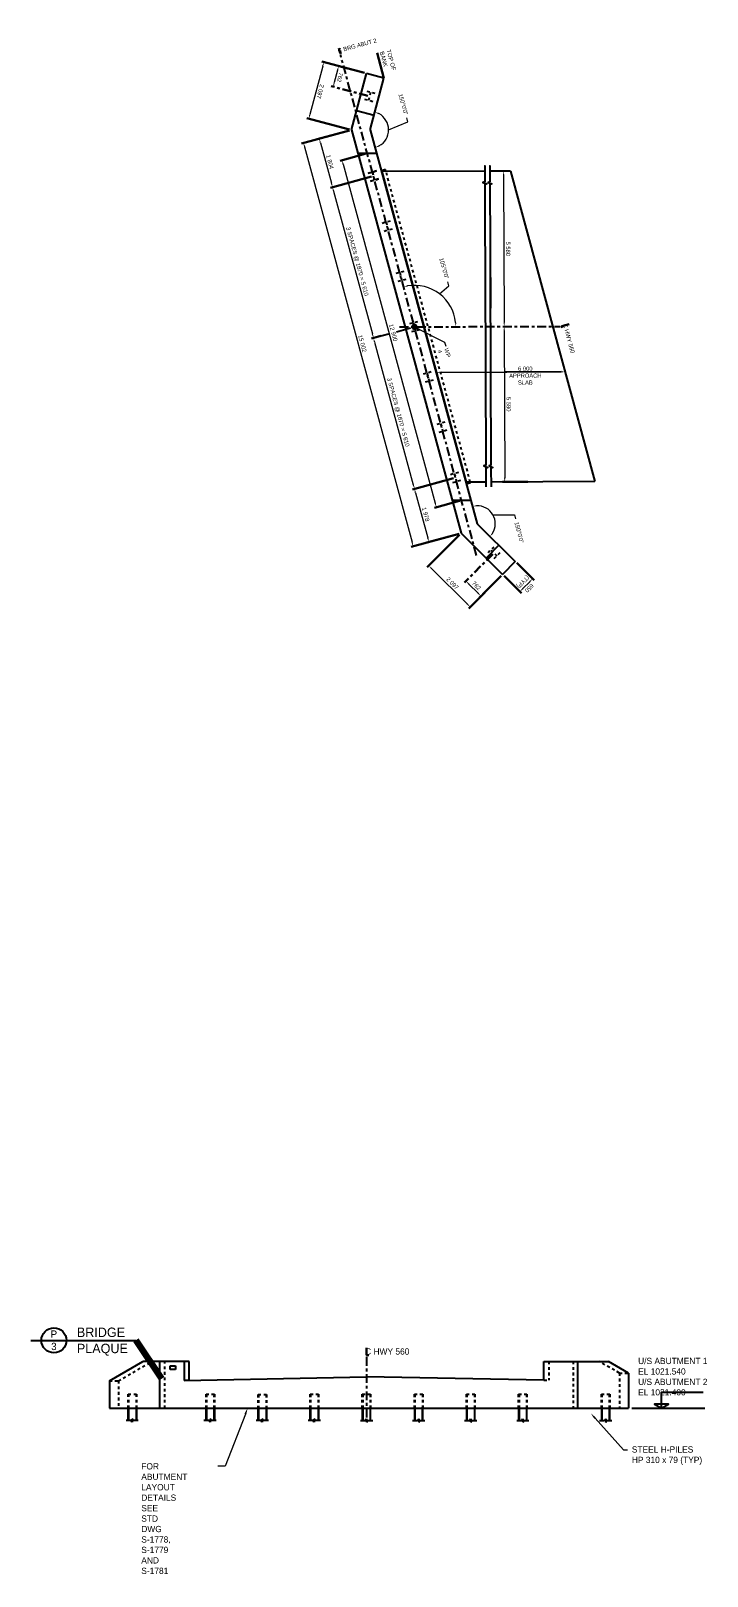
# Model space of a CAD drawing. Header units: metres. Extents: x 16681.2 to 16737.5, y 5649224.7 to 5649280.1.
# Drawn here: x 16713.2 to 16737.5, y 5649224.7 to 5649280.1 of the extents above; entities that cross this region are included whole.
import ezdxf
from ezdxf import colors
from ezdxf.entities.mleader import LeaderData, LeaderLine
from ezdxf.enums import TextEntityAlignment as Align
from ezdxf.math import Vec2, Vec3

# ---------------------------------------------------------------- set-up
doc = ezdxf.new("R2010")
doc.units = ezdxf.units.M
doc.linetypes.add('CENTERX2', pattern=[101.6, 63.5, -12.7, 12.7, -12.7])
doc.linetypes.add('HIDDEN2', pattern=[4.7625, 3.175, -1.5875])
for name, color, linetype in [('G-AN-LIN-WT3', 2, 'Continuous'), ('G-AN-TXT-WT3', 3, 'Continuous'), ('G-AN-TXT-WT4', 6, 'Continuous'), ('S-BR-ABUT', 3, 'Continuous'), ('S-BR-ABUTMENT-HDD-THIN', 11, 'HIDDEN2'), ('S-BR-CEN', 1, 'CENTERX2'), ('S-BR-DIM', 1, 'Continuous'), ('S-BR-PILE-HDD', 11, 'HIDDEN2')]:
    doc.layers.add(name, color=color, linetype=linetype)
doc.layers.add('S-TB-TXT-WT2', color=2, linetype='Continuous', lineweight=30)
doc.styles.add('AT_Font_Prop_3.0', font='font99.shx', dxfattribs={"height": 3})
doc.styles.add('AT_Font_Prop_3.5', font='font005.shx', dxfattribs={"height": 3.5})
doc.styles.add('AT_Font_Prop_4.5', font='font005.shx', dxfattribs={"height": 4.5})
doc.dimstyles.new('AT Dim Standard (Meters)', dxfattribs={"dimtxt": 3, "dimasz": 3, "dimexe": 1.5, "dimexo": 1.5, "dimgap": 1, "dimtad": 1, "dimdec": 3, "dimzin": 0, "dimdsep": 46, "dimtxsty": 'AT_Font_Prop_3.0', "dimcen": -1.5, "dimclrd": 256, "dimclre": 256, "dimclrt": 2, "dimaunit": 1, "dimadec": 3, "dimazin": 0, "dimtfac": 1, "dimtdec": 3, "dimtmove": 0, "dimatfit": 3, "dimfxl": 1, "dimtfill": 1, "dimtolj": 1, "dimtzin": 0, "dimlwd": 15, "dimlwe": 15, "dimarcsym": 0})
doc.dimstyles.new('AT_Prop_3.0 (Millimeters)', dxfattribs={"dimtxt": 3, "dimasz": 3, "dimexe": 1.5, "dimexo": 1.5, "dimgap": 1.5, "dimtad": 1, "dimdec": 3, "dimzin": 0, "dimdsep": 32, "dimtxsty": 'AT_Font_Prop_3.0', "dimcen": 1.5, "dimclrd": 1, "dimclre": 1, "dimclrt": 256, "dimaunit": 1, "dimadec": 4, "dimazin": 0, "dimtfac": 1, "dimtdec": 3, "dimtmove": 0, "dimatfit": 0, "dimfxl": 1, "dimtolj": 1, "dimtzin": 0, "dimlwd": 20, "dimlwe": -1, "dimarcsym": 0})

# ---------------------------------------------------------------- blocks, each defined once
blk = doc.blocks.new('HP')
at = {"layer": 'S-BR-PILE-HDD', "ltscale": 0.025}
for p, q in [((-0.153, 0.149), (0.153, 0.149)), ((0, -0.15), (0, 0.149)), ((-0.153, -0.15), (0.153, -0.15))]:
    blk.add_line(p, q, dxfattribs=at)
blk = doc.blocks.new('*D19')
at = {"layer": 'Defpoints', "color": 0, "transparency": 16777216}
for p in [(16730.168, 5649260.635), (16730.626, 5649261.096), (16730.79, 5649260.017)]:
    blk.add_point(p, dxfattribs=at)
at = {"layer": 'S-TB-TXT-WT2', "color": 1, "transparency": 16777216}
for p, q in [((16730.679, 5649261.043), (16731.301, 5649260.425)), ((16730.221, 5649260.582), (16730.843, 5649259.964))]:
    blk.add_line(p, q, dxfattribs=at)
at = {"layer": 'S-TB-TXT-WT2', "color": 1, "lineweight": 20, "transparency": 16777216}
blk.add_line((16731.142, 5649260.372), (16730.896, 5649260.123), dxfattribs=at)
at = {"layer": 'S-TB-TXT-WT2', "color": 1, "transparency": 16777216}
for points in [[(16730.914, 5649260.106), (16730.878, 5649260.141), (16730.79, 5649260.017)], [(16731.16, 5649260.354), (16731.125, 5649260.389), (16731.248, 5649260.478)]]:
    blk.add_solid(points, dxfattribs=at)
at = {"layer": 'S-TB-TXT-WT2', "transparency": 16777216, "char_height": 0.15, "attachment_point": 5, "rotation": 225.1985, "style": 'AT_Font_Prop_3.0'}
for s, insert in [('\\A1;(TYP)', (16730.885, 5649260.381)), ('\\A1;650', (16731.126, 5649260.142))]:
    blk.add_mtext(s, dxfattribs=dict(at, insert=insert))
blk = doc.blocks.new('*D21')
at = {"layer": 'Defpoints', "color": 0, "transparency": 16777216}
for p in [(16728.68, 5649262.112), (16730.168, 5649260.635), (16729.006, 5649259.465)]:
    blk.add_point(p, dxfattribs=at)
at = {"layer": 'S-TB-TXT-WT2', "color": 1, "transparency": 16777216}
for p, q in [((16728.627, 5649262.059), (16727.466, 5649260.89)), ((16730.115, 5649260.582), (16728.954, 5649259.412))]:
    blk.add_line(p, q, dxfattribs=at)
at = {"layer": 'S-TB-TXT-WT2', "color": 1, "lineweight": 20, "transparency": 16777216}
blk.add_line((16727.625, 5649260.837), (16728.9, 5649259.571), dxfattribs=at)
at = {"layer": 'S-TB-TXT-WT2', "color": 1, "transparency": 16777216}
for points in [[(16727.642, 5649260.855), (16727.607, 5649260.82), (16727.518, 5649260.943)], [(16728.918, 5649259.589), (16728.882, 5649259.553), (16729.006, 5649259.465)]]:
    blk.add_solid(points, dxfattribs=at)
at = {"layer": 'S-TB-TXT-WT2', "transparency": 16777216, "insert": (16728.368, 5649260.311), "char_height": 0.15, "attachment_point": 5, "rotation": 315.1985, "style": 'AT_Font_Prop_3.0'}
blk.add_mtext('\\A1;2 097', dxfattribs=at)
blk = doc.blocks.new('*D24')
at = {"layer": 'Defpoints', "color": 0, "transparency": 16777216}
for p in [(16725.283, 5649278.617), (16723.213, 5649276.995), (16724.747, 5649276.589)]:
    blk.add_point(p, dxfattribs=at)
at = {"layer": 'S-TB-TXT-WT2', "color": 1, "transparency": 16777216}
for p, q in [((16725.21, 5649278.636), (16723.676, 5649279.041)), ((16724.674, 5649276.609), (16723.141, 5649277.014))]:
    blk.add_line(p, q, dxfattribs=at)
at = {"layer": 'S-TB-TXT-WT2', "color": 1, "lineweight": 20, "transparency": 16777216}
blk.add_line((16723.711, 5649278.877), (16723.251, 5649277.14), dxfattribs=at)
at = {"layer": 'S-TB-TXT-WT2', "color": 1, "transparency": 16777216}
for points in [[(16723.735, 5649278.871), (16723.686, 5649278.884), (16723.749, 5649279.022)], [(16723.276, 5649277.133), (16723.227, 5649277.146), (16723.213, 5649276.995)]]:
    blk.add_solid(points, dxfattribs=at)
at = {"layer": 'S-TB-TXT-WT2', "transparency": 16777216, "insert": (16723.626, 5649277.97), "char_height": 0.15, "attachment_point": 5, "rotation": 255.1985, "style": 'AT_Font_Prop_3.0'}
blk.add_mtext('\\A1;2 097', dxfattribs=at)
blk = doc.blocks.new('*D49')
at = {"layer": 'Defpoints', "color": 0, "transparency": 16777216}
for p in [(16730.207, 5649275.111), (16730.226, 5649269.531), (16730.226, 5649269.531)]:
    blk.add_point(p, dxfattribs=at)
at = {"layer": 'S-TB-TXT-WT2', "color": 1, "lineweight": 20, "transparency": 16777216}
blk.add_line((16730.207, 5649274.961), (16730.226, 5649269.681), dxfattribs=at)
at = {"layer": 'S-TB-TXT-WT2', "color": 1, "transparency": 16777216}
for points in [[(16730.232, 5649274.961), (16730.182, 5649274.961), (16730.207, 5649275.111)], [(16730.251, 5649269.681), (16730.201, 5649269.681), (16730.226, 5649269.531)]]:
    blk.add_solid(points, dxfattribs=at)
at = {"layer": 'S-TB-TXT-WT2', "transparency": 16777216, "insert": (16730.367, 5649272.322), "char_height": 0.15, "attachment_point": 5, "rotation": 270.1985, "style": 'AT_Font_Prop_3.0'}
blk.add_mtext('\\A1;5 580', dxfattribs=at)
blk = doc.blocks.new('*D50')
at = {"layer": 'Defpoints', "color": 0, "transparency": 16777216}
for p in [(16730.226, 5649269.531), (16730.246, 5649263.951), (16731.15, 5649263.955)]:
    blk.add_point(p, dxfattribs=at)
at = {"layer": 'S-TB-TXT-WT2', "color": 1, "lineweight": 20, "transparency": 16777216}
blk.add_line((16730.227, 5649269.381), (16730.245, 5649264.101), dxfattribs=at)
at = {"layer": 'S-TB-TXT-WT2', "color": 1, "transparency": 16777216}
blk.add_line((16731.075, 5649263.954), (16730.171, 5649263.951), dxfattribs=at)
for points in [[(16730.252, 5649269.381), (16730.202, 5649269.381), (16730.226, 5649269.531)], [(16730.27, 5649264.101), (16730.22, 5649264.101), (16730.246, 5649263.951)]]:
    blk.add_solid(points, dxfattribs=at)
at = {"layer": 'S-TB-TXT-WT2', "transparency": 16777216, "insert": (16730.386, 5649266.742), "char_height": 0.15, "attachment_point": 5, "rotation": 270.1985, "style": 'AT_Font_Prop_3.0'}
blk.add_mtext('\\A1;5 580', dxfattribs=at)
blk = doc.blocks.new('*D53')
at = {"layer": 'Defpoints', "color": 0, "transparency": 16777216}
for p in [(16724.747, 5649276.589), (16728.68, 5649262.112), (16726.957, 5649261.644)]:
    blk.add_point(p, dxfattribs=at)
at = {"layer": 'S-TB-TXT-WT2', "color": 1, "transparency": 16777216}
for p, q in [((16724.675, 5649276.57), (16722.951, 5649276.102)), ((16728.607, 5649262.093), (16726.884, 5649261.625))]:
    blk.add_line(p, q, dxfattribs=at)
at = {"layer": 'S-TB-TXT-WT2', "color": 1, "lineweight": 20, "transparency": 16777216}
blk.add_line((16723.063, 5649275.977), (16726.917, 5649261.789), dxfattribs=at)
at = {"layer": 'S-TB-TXT-WT2', "color": 1, "transparency": 16777216}
for points in [[(16723.087, 5649275.983), (16723.039, 5649275.97), (16723.024, 5649276.121)], [(16726.942, 5649261.796), (16726.893, 5649261.783), (16726.957, 5649261.644)]]:
    blk.add_solid(points, dxfattribs=at)
at = {"layer": 'S-TB-TXT-WT2', "transparency": 16777216, "insert": (16725.135, 5649268.922), "char_height": 0.15, "attachment_point": 5, "rotation": 285.1985, "style": 'AT_Font_Prop_3.0'}
blk.add_mtext('\\A1;15 002', dxfattribs=at)
blk = doc.blocks.new('*D55')
at = {"layer": 'Defpoints', "color": 0, "transparency": 16777216}
for p in [(16725.911, 5649278.451), (16725.42, 5649276.592), (16725.42, 5649276.592), (16726.017, 5649276.316), (16729.261, 5649262.451)]:
    blk.add_point(p, dxfattribs=at)
at = {"layer": 'S-TB-TXT-WT2', "color": 1, "lineweight": 20, "transparency": 16777216}
for p, q in [((16726.077, 5649276.594), (16726.773, 5649276.875)), ((16726.773, 5649276.875), (16726.734, 5649277.02))]:
    blk.add_line(p, q, dxfattribs=at)
blk.add_arc((16725.42, 5649276.592), 0.658, 298.298, 62.0989, dxfattribs=at)
at = {"layer": 'S-TB-TXT-WT2', "color": 1, "transparency": 16777216}
for points in [[(16725.718, 5649277.15), (16725.737, 5649277.196), (16725.588, 5649277.227)], [(16725.741, 5649275.99), (16725.722, 5649276.036), (16725.592, 5649275.957)]]:
    blk.add_solid(points, dxfattribs=at)
at = {"layer": 'S-TB-TXT-WT2', "transparency": 16777216, "insert": (16726.601, 5649277.51), "char_height": 0.15, "attachment_point": 5, "rotation": 285.1985, "style": 'AT_Font_Prop_3.0'}
blk.add_mtext('\\A1;150°0\'0"', dxfattribs=at)
blk = doc.blocks.new('*D56')
at = {"layer": 'Defpoints', "color": 0, "transparency": 16777216}
for p in [(16725.42, 5649276.592), (16729.63, 5649262.981), (16729.261, 5649262.451), (16729.261, 5649262.451), (16730.626, 5649261.096)]:
    blk.add_point(p, dxfattribs=at)
at = {"layer": 'S-TB-TXT-WT2', "color": 1, "lineweight": 20, "transparency": 16777216}
for p, q in [((16729.819, 5649262.776), (16730.592, 5649262.773)), ((16730.592, 5649262.773), (16730.631, 5649262.628))]:
    blk.add_line(p, q, dxfattribs=at)
blk.add_arc((16729.261, 5649262.451), 0.646, 328.5391, 91.8578, dxfattribs=at)
at = {"layer": 'S-TB-TXT-WT2', "color": 1, "transparency": 16777216}
for points in [[(16729.244, 5649263.072), (16729.237, 5649263.121), (16729.092, 5649263.074)], [(16729.832, 5649262.099), (16729.792, 5649262.129), (16729.72, 5649261.996)]]:
    blk.add_solid(points, dxfattribs=at)
at = {"layer": 'S-TB-TXT-WT2', "transparency": 16777216, "insert": (16730.764, 5649262.139), "char_height": 0.15, "attachment_point": 5, "rotation": 285.1985, "style": 'AT_Font_Prop_3.0'}
blk.add_mtext('\\A1;150°0\'0"', dxfattribs=at)
blk = doc.blocks.new('Mark Point')
h = blk.add_hatch()
h.set_pattern_fill('ANSI31', color=256)
h.paths.add_polyline_path([(0, 0.5, 0.414214), (-0.5, 0), (0, 0)])
h.paths.add_polyline_path([(0, -0.5, 0.414214), (0.5, 0), (0, 0)])
h = blk.add_hatch(color=256)
h.dxf.hatch_style = 1
h.paths.add_polyline_path([(0, 0.5), (0, 0), (0.5, 0, 0.414214)])
h.paths.add_polyline_path([(0, 0), (-0.5, 0, 0.414214), (0, -0.5)])
for p, q in [((0, -0.71), (0, 0.71)), ((0.71, 0), (-1, 0))]:
    blk.add_line(p, q)
blk.add_circle((0, 0), 0.5)
blk = doc.blocks.new('*D64')
at = {"layer": 'Defpoints', "color": 0, "transparency": 16777216}
for p in [(16724.747, 5649276.589), (16724.062, 5649274.534), (16725.533, 5649274.934)]:
    blk.add_point(p, dxfattribs=at)
at = {"layer": 'S-TB-TXT-WT2', "color": 1, "transparency": 16777216}
for p, q in [((16724.675, 5649276.57), (16723.517, 5649276.255)), ((16725.461, 5649274.914), (16723.99, 5649274.515))]:
    blk.add_line(p, q, dxfattribs=at)
at = {"layer": 'S-TB-TXT-WT2', "color": 1, "lineweight": 20, "transparency": 16777216}
blk.add_line((16723.629, 5649276.13), (16724.023, 5649274.679), dxfattribs=at)
at = {"layer": 'S-TB-TXT-WT2', "color": 1, "transparency": 16777216}
for points in [[(16723.653, 5649276.137), (16723.605, 5649276.124), (16723.589, 5649276.275)], [(16724.047, 5649274.686), (16723.999, 5649274.673), (16724.062, 5649274.534)]]:
    blk.add_solid(points, dxfattribs=at)
at = {"layer": 'S-TB-TXT-WT2', "transparency": 16777216, "insert": (16723.971, 5649275.444), "char_height": 0.15, "attachment_point": 5, "rotation": 285.1985, "style": 'AT_Font_Prop_3.0'}
blk.add_mtext('\\A1;1 804', dxfattribs=at)
blk = doc.blocks.new('*D65')
at = {"layer": 'Defpoints', "color": 0, "transparency": 16777216}
for p in [(16725.533, 5649274.934), (16725.533, 5649269.121), (16725.87, 5649269.212)]:
    blk.add_point(p, dxfattribs=at)
at = {"layer": 'S-TB-TXT-WT2', "color": 1, "transparency": 16777216}
for p, q in [((16725.461, 5649274.914), (16723.99, 5649274.515)), ((16725.798, 5649269.193), (16725.461, 5649269.101))]:
    blk.add_line(p, q, dxfattribs=at)
at = {"layer": 'S-TB-TXT-WT2', "color": 1, "lineweight": 20, "transparency": 16777216}
blk.add_line((16724.102, 5649274.39), (16725.494, 5649269.265), dxfattribs=at)
at = {"layer": 'S-TB-TXT-WT2', "color": 1, "transparency": 16777216}
for points in [[(16724.126, 5649274.396), (16724.077, 5649274.383), (16724.062, 5649274.534)], [(16725.518, 5649269.272), (16725.47, 5649269.259), (16725.533, 5649269.121)]]:
    blk.add_solid(points, dxfattribs=at)
at = {"layer": 'S-TB-TXT-WT2', "transparency": 16777216, "insert": (16724.942, 5649271.867), "char_height": 0.15, "attachment_point": 5, "rotation": 285.1985, "style": 'AT_Font_Prop_3.0'}
blk.add_mtext('\\A1;3 SPACES @ 1870 = 5 610', dxfattribs=at)
blk = doc.blocks.new('*D66')
at = {"layer": 'Defpoints', "color": 0, "transparency": 16777216}
for p in [(16725.87, 5649269.212), (16728.475, 5649264.106), (16727.004, 5649263.707)]:
    blk.add_point(p, dxfattribs=at)
at = {"layer": 'S-TB-TXT-WT2', "color": 1, "transparency": 16777216}
for p, q in [((16725.798, 5649269.193), (16725.461, 5649269.101)), ((16728.403, 5649264.087), (16726.931, 5649263.687))]:
    blk.add_line(p, q, dxfattribs=at)
at = {"layer": 'S-TB-TXT-WT2', "color": 1, "lineweight": 20, "transparency": 16777216}
blk.add_line((16725.572, 5649268.976), (16726.964, 5649263.852), dxfattribs=at)
at = {"layer": 'S-TB-TXT-WT2', "color": 1, "transparency": 16777216}
for points in [[(16725.596, 5649268.982), (16725.548, 5649268.969), (16725.533, 5649269.121)], [(16726.989, 5649263.858), (16726.94, 5649263.845), (16727.004, 5649263.707)]]:
    blk.add_solid(points, dxfattribs=at)
at = {"layer": 'S-TB-TXT-WT2', "transparency": 16777216, "insert": (16726.413, 5649266.453), "char_height": 0.15, "attachment_point": 5, "rotation": 285.1985, "style": 'AT_Font_Prop_3.0'}
blk.add_mtext('\\A1;3 SPACES @ 1870 = 5 610', dxfattribs=at)
blk = doc.blocks.new('*D67')
at = {"layer": 'Defpoints', "color": 0, "ltscale": 0.005, "transparency": 16777216}
for p in [(16725.283, 5649278.617), (16724.089, 5649278.144), (16725.402, 5649277.797)]:
    blk.add_point(p, dxfattribs=at)
at = {"layer": 'S-TB-TXT-WT2', "color": 1, "linetype": 'CENTERX2', "ltscale": 0.005, "transparency": 16777216}
for p, q in [((16725.21, 5649278.636), (16724.211, 5649278.9)), ((16725.33, 5649277.816), (16724.016, 5649278.163))]:
    blk.add_line(p, q, dxfattribs=at)
at = {"layer": 'S-TB-TXT-WT2', "color": 1, "lineweight": 20, "ltscale": 0.005, "transparency": 16777216}
blk.add_line((16724.245, 5649278.736), (16724.127, 5649278.289), dxfattribs=at)
at = {"layer": 'S-TB-TXT-WT2', "color": 1, "ltscale": 0.005, "transparency": 16777216}
for points in [[(16724.269, 5649278.73), (16724.221, 5649278.742), (16724.284, 5649278.881)], [(16724.151, 5649278.283), (16724.103, 5649278.296), (16724.089, 5649278.144)]]:
    blk.add_solid(points, dxfattribs=at)
at = {"layer": 'S-TB-TXT-WT2', "ltscale": 0.005, "transparency": 16777216, "insert": (16724.331, 5649278.474), "char_height": 0.15, "attachment_point": 5, "rotation": 255.1985, "style": 'AT_Font_Prop_3.0'}
blk.add_mtext('\\A1;762', dxfattribs=at)
blk = doc.blocks.new('*D68')
at = {"layer": 'Defpoints', "color": 0, "ltscale": 0.005, "transparency": 16777216}
for p in [(16729.869, 5649261.415), (16730.168, 5649260.635), (16728.853, 5649260.392)]:
    blk.add_point(p, dxfattribs=at)
at = {"layer": 'S-TB-TXT-WT2', "color": 1, "linetype": 'CENTERX2', "ltscale": 0.005, "transparency": 16777216}
for p, q in [((16729.816, 5649261.362), (16728.8, 5649260.339)), ((16730.115, 5649260.582), (16729.34, 5649259.802))]:
    blk.add_line(p, q, dxfattribs=at)
at = {"layer": 'S-TB-TXT-WT2', "color": 1, "lineweight": 20, "ltscale": 0.005, "transparency": 16777216}
blk.add_line((16729.287, 5649259.961), (16728.959, 5649260.286), dxfattribs=at)
at = {"layer": 'S-TB-TXT-WT2', "color": 1, "ltscale": 0.005, "transparency": 16777216}
for points in [[(16728.977, 5649260.304), (16728.941, 5649260.268), (16728.853, 5649260.392)], [(16729.304, 5649259.978), (16729.269, 5649259.943), (16729.393, 5649259.855)]]:
    blk.add_solid(points, dxfattribs=at)
at = {"layer": 'S-TB-TXT-WT2', "ltscale": 0.005, "transparency": 16777216, "insert": (16729.229, 5649260.23), "char_height": 0.15, "attachment_point": 5, "rotation": 315.1985, "style": 'AT_Font_Prop_3.0'}
blk.add_mtext('\\A1;762', dxfattribs=at)
blk = doc.blocks.new('*D69')
at = {"layer": 'Defpoints', "color": 0, "transparency": 16777216}
for p in [(16728.475, 5649264.106), (16727.522, 5649261.798), (16728.68, 5649262.112)]:
    blk.add_point(p, dxfattribs=at)
at = {"layer": 'S-TB-TXT-WT2', "color": 1, "transparency": 16777216}
for p, q in [((16728.403, 5649264.087), (16726.931, 5649263.687)), ((16728.607, 5649262.093), (16727.45, 5649261.778))]:
    blk.add_line(p, q, dxfattribs=at)
at = {"layer": 'S-TB-TXT-WT2', "color": 1, "lineweight": 20, "transparency": 16777216}
blk.add_line((16727.043, 5649263.562), (16727.483, 5649261.943), dxfattribs=at)
at = {"layer": 'S-TB-TXT-WT2', "color": 1, "transparency": 16777216}
for points in [[(16727.067, 5649263.569), (16727.019, 5649263.555), (16727.004, 5649263.707)], [(16727.507, 5649261.949), (16727.459, 5649261.936), (16727.522, 5649261.798)]]:
    blk.add_solid(points, dxfattribs=at)
at = {"layer": 'S-TB-TXT-WT2', "transparency": 16777216, "insert": (16727.408, 5649262.792), "char_height": 0.15, "attachment_point": 5, "rotation": 285.1985, "style": 'AT_Font_Prop_3.0'}
blk.add_mtext('\\A1;1 978', dxfattribs=at)
blk = doc.blocks.new('*D70')
at = {"layer": 'Defpoints', "color": 0, "transparency": 16777216}
for p in [(16727.795, 5649267.888), (16732.411, 5649267.904), (16732.411, 5649267.904)]:
    blk.add_point(p, dxfattribs=at)
at = {"layer": 'S-TB-TXT-WT2', "color": 1, "lineweight": 20, "transparency": 16777216}
for p, q in [((16727.945, 5649267.889), (16730.323, 5649267.897)), ((16732.261, 5649267.904), (16731.645, 5649267.902))]:
    blk.add_line(p, q, dxfattribs=at)
at = {"layer": 'S-TB-TXT-WT2', "color": 1, "transparency": 16777216}
for points in [[(16727.945, 5649267.914), (16727.945, 5649267.864), (16727.795, 5649267.888)], [(16732.261, 5649267.929), (16732.261, 5649267.879), (16732.411, 5649267.904)]]:
    blk.add_solid(points, dxfattribs=at)
at = {"layer": 'S-TB-TXT-WT2', "transparency": 16777216, "insert": (16730.985, 5649267.769), "char_height": 0.15, "attachment_point": 5, "rotation": 0.2011, "style": 'AT_Font_Prop_3.0'}
blk.add_mtext('\\A1;6 000\\PAPPROACH \\PSLAB', dxfattribs=at)
blk = doc.blocks.new('*D111')
at = {"layer": 'Defpoints', "color": 0, "transparency": 16777216}
for p in [(16725.312, 5649275.75), (16727.791, 5649263.044), (16728.697, 5649263.29)]:
    blk.add_point(p, dxfattribs=at)
at = {"layer": 'S-TB-TXT-WT2', "color": 1, "transparency": 16777216}
for p, q in [((16725.239, 5649275.731), (16724.334, 5649275.485)), ((16728.624, 5649263.27), (16727.719, 5649263.024))]:
    blk.add_line(p, q, dxfattribs=at)
at = {"layer": 'S-TB-TXT-WT2', "color": 1, "lineweight": 20, "transparency": 16777216}
blk.add_line((16724.446, 5649275.36), (16727.752, 5649263.189), dxfattribs=at)
at = {"layer": 'S-TB-TXT-WT2', "color": 1, "transparency": 16777216}
for points in [[(16724.47, 5649275.366), (16724.422, 5649275.353), (16724.406, 5649275.504)], [(16727.776, 5649263.195), (16727.728, 5649263.182), (16727.791, 5649263.044)]]:
    blk.add_solid(points, dxfattribs=at)
at = {"layer": 'S-TB-TXT-WT2', "transparency": 16777216, "insert": (16726.244, 5649269.314), "char_height": 0.15, "attachment_point": 5, "rotation": 285.1985, "style": 'AT_Font_Prop_3.0'}
blk.add_mtext('\\A1;12 900', dxfattribs=at)
blk = doc.blocks.new('*D134')
at = {"layer": 'Defpoints', "color": 0, "transparency": 16777216}
for p in [(16724.345, 5649279.307), (16728.22, 5649270.378), (16726.473, 5649269.518), (16732.238, 5649269.538), (16729.233, 5649261.317)]:
    blk.add_point(p, dxfattribs=at)
at = {"layer": 'S-BR-DIM', "color": 1, "lineweight": 20, "transparency": 16777216}
for p, q in [((16728.24, 5649270.987), (16728.201, 5649271.132)), ((16727.906, 5649270.704), (16728.24, 5649270.987))]:
    blk.add_line(p, q, dxfattribs=at)
blk.add_arc((16727.004, 5649269.52), 1.488, 5.9773, 99.4196, dxfattribs=at)
at = {"layer": 'S-BR-DIM', "color": 1, "transparency": 16777216}
for points in [[(16726.766, 5649270.964), (16726.755, 5649271.012), (16726.614, 5649270.956)], [(16728.509, 5649269.676), (16728.459, 5649269.674), (16728.492, 5649269.525)]]:
    blk.add_solid(points, dxfattribs=at)
at = {"layer": 'S-BR-DIM', "color": 2, "transparency": 16777216, "insert": (16728.068, 5649271.621), "char_height": 0.15, "attachment_point": 5, "rotation": 285.1985, "style": 'AT_Font_Prop_3.0'}
blk.add_mtext('\\A1;105°0\'0"', dxfattribs=at)
blk = doc.blocks.new('*U12')
at = {"layer": 'G-AN-LIN-WT3'}
blk.add_line((-11, 0), (39.36, 0), dxfattribs=at)
blk.add_circle((0, 0), 6, dxfattribs=at)
at = {"layer": 'G-AN-TXT-WT3', "color": 4, "style": 'AT_Font_Prop_3.5'}
for tag, p in [('DETLET', (0, 1.25)), ('SHTREF', (0, -4.65))]:
    blk.add_attdef(tag, text='', height=3.5, dxfattribs=at).set_placement(p, align=Align.CENTER)
at = {"layer": 'G-AN-TXT-WT4', "style": 'AT_Font_Prop_4.5'}
for tag, p in [('TITLE_1', (11, 1.62)), ('TITLE_2', (11, -6.12))]:
    blk.add_attdef(tag, p, '', height=4.5, dxfattribs=at)
at = {"layer": 'G-AN-LIN-WT3'}
blk.add_leader([(51.67, -18.36), (39.36, 0)], dimstyle='AT Dim Standard (Meters)', override={"dimscale": 0.1, "dimtxt": 25, "dimasz": 60, "dimtad": 0, "dimlwd": 65535}, dxfattribs=at)

msp = doc.modelspace()

# ---------------------------------------------------------------- linework, layer by layer
at = {"layer": 'S-BR-ABUT', "ltscale": 0.05}
for p, q in [((16724.7469, 5649276.5894), (16725.2826, 5649278.6169)), ((16725.9111, 5649278.4509), (16725.2826, 5649278.6169)), ((16725.4198, 5649276.5918), (16725.9111, 5649278.4509)), ((16725.5567, 5649277.1099), (16724.9283, 5649277.2759)), ((16724.7469, 5649276.5894), (16728.6798, 5649262.1125)), ((16725.4198, 5649276.5918), (16729.2614, 5649262.451)), ((16724.9752, 5649275.7492), (16725.6481, 5649275.7515)), ((16725.9627, 5649275.1654), (16725.818, 5649275.1261)), ((16725.9814, 5649275.0967), (16725.9627, 5649275.1654)), ((16729.0331, 5649263.2912), (16728.3602, 5649263.2889)), ((16729.2614, 5649262.451), (16730.6258, 5649261.096)), ((16728.6798, 5649262.1125), (16730.1678, 5649260.6348)), ((16730.0383, 5649261.6794), (16729.5803, 5649261.2182)), ((16730.6258, 5649261.096), (16730.1678, 5649260.6348))]:
    msp.add_line(p, q, dxfattribs=at)
at = {"layer": 'S-BR-ABUT'}
for p, q in [((16729.5307, 5649275.109), (16725.8365, 5649275.0962)), ((16725.8365, 5649275.0962), (16728.8654, 5649263.9466)), ((16730.4529, 5649275.1122), (16729.7137, 5649275.1096)), ((16730.4529, 5649275.1122), (16733.4819, 5649263.9626)), ((16729.5693, 5649263.9491), (16728.8654, 5649263.9466)), ((16729.0185, 5649263.9171), (16728.8738, 5649263.8778)), ((16729.0185, 5649263.9171), (16729.0104, 5649263.9471)), ((16729.5693, 5649263.9491), (16729.2534, 5649263.948)), ((16733.4819, 5649263.9626), (16729.7524, 5649263.9497)), ((16716.053, 5649231.6832), (16717.2542, 5649232.3772)), ((16718.914, 5649232.3772), (16717.2542, 5649232.3772)), ((16717.8691, 5649230.7022), (16717.8691, 5649232.3772)), ((16718.7398, 5649232.3768), (16718.7398, 5649231.6988)), ((16718.914, 5649231.7022), (16718.914, 5649232.3772)), ((16731.6517, 5649231.7022), (16731.6517, 5649232.3772)), ((16731.6517, 5649232.3772), (16733.9698, 5649232.3772)), ((16732.8708, 5649230.7022), (16732.8708, 5649232.3772)), ((16734.6895, 5649231.9632), (16733.9698, 5649232.3772)), ((16718.2339, 5649232.2186), (16718.4267, 5649232.2186)), ((16718.2339, 5649232.0959), (16718.2339, 5649232.2186)), ((16718.4267, 5649232.0959), (16718.2339, 5649232.0959)), ((16718.4267, 5649232.2186), (16718.4267, 5649232.0959)), ((16718.7398, 5649231.6988), (16725.2829, 5649231.8268)), ((16731.6517, 5649231.7022), (16725.2829, 5649231.8268)), ((16734.6895, 5649231.9632), (16734.6869, 5649230.7022)), ((16716.053, 5649231.6832), (16716.053, 5649230.7022)), ((16716.053, 5649230.7022), (16734.6869, 5649230.7022))]:
    msp.add_line(p, q, dxfattribs=at)
msp.add_lwpolyline([(16718.914, 5649231.7022), (16718.7398, 5649231.6988)], dxfattribs=at)
at = {"layer": 'S-BR-ABUTMENT-HDD-THIN', "ltscale": 0.025}
for p, q in [((16729.0104, 5649263.9471), (16725.9814, 5649275.0967)), ((16716.378, 5649231.6832), (16717.5792, 5649232.3772)), ((16718.0433, 5649230.7022), (16718.0433, 5649232.3772)), ((16731.8259, 5649232.3772), (16731.8245, 5649231.7028)), ((16732.6966, 5649232.3772), (16732.6966, 5649230.7022)), ((16734.3619, 5649231.9632), (16733.6422, 5649232.3772)), ((16734.3619, 5649231.9632), (16734.6895, 5649231.9632)), ((16734.3619, 5649231.9632), (16734.3619, 5649230.7022)), ((16716.053, 5649231.6832), (16716.378, 5649231.6832)), ((16716.378, 5649231.6832), (16716.378, 5649230.7022))]:
    msp.add_line(p, q, dxfattribs=at)
for points in [[(16716.7259, 5649230.7036), (16716.7259, 5649231.2036), (16717.0249, 5649231.2036), (16717.0249, 5649230.7036)], [(16716.7409, 5649231.2036), (16716.7409, 5649230.7036)], [(16717.0116, 5649231.2036), (16717.0099, 5649230.7036)], [(16719.5234, 5649230.7022), (16719.5234, 5649231.2022), (16719.8224, 5649231.2022), (16719.8224, 5649230.7022)], [(16719.5384, 5649231.2022), (16719.5384, 5649230.7022)], [(16719.8091, 5649231.2022), (16719.8074, 5649230.7022)], [(16721.3934, 5649230.6889), (16721.3934, 5649231.1889), (16721.6924, 5649231.1889), (16721.6924, 5649230.6889)], [(16721.4084, 5649231.1889), (16721.4084, 5649230.6889)], [(16721.6791, 5649231.1889), (16721.6774, 5649230.6889)], [(16723.2634, 5649230.7022), (16723.2634, 5649231.2022), (16723.5624, 5649231.2022), (16723.5624, 5649230.7022)], [(16723.2784, 5649231.2022), (16723.2784, 5649230.7022)], [(16723.5491, 5649231.2022), (16723.5474, 5649230.7022)], [(16725.1334, 5649230.7022), (16725.1334, 5649231.2022), (16725.4324, 5649231.2022), (16725.4324, 5649230.7022)], [(16725.1484, 5649231.2022), (16725.1484, 5649230.7022)], [(16725.4191, 5649231.2022), (16725.4174, 5649230.7022)], [(16727.0034, 5649230.7022), (16727.0034, 5649231.2022), (16727.3024, 5649231.2022), (16727.3024, 5649230.7022)], [(16727.0184, 5649231.2022), (16727.0184, 5649230.7022)], [(16727.2891, 5649231.2022), (16727.2874, 5649230.7022)], [(16728.8734, 5649230.7022), (16728.8734, 5649231.2022), (16729.1724, 5649231.2022), (16729.1724, 5649230.7022)], [(16728.8884, 5649231.2022), (16728.8884, 5649230.7022)], [(16729.1591, 5649231.2022), (16729.1574, 5649230.7022)], [(16730.7434, 5649230.7022), (16730.7434, 5649231.2022), (16731.0424, 5649231.2022), (16731.0424, 5649230.7022)], [(16730.7584, 5649231.2022), (16730.7584, 5649230.7022)], [(16731.0291, 5649231.2022), (16731.0274, 5649230.7022)], [(16731.6517, 5649231.7022), (16731.8245, 5649231.7028)], [(16733.715, 5649230.7015), (16733.715, 5649231.2015), (16734.014, 5649231.2015), (16734.014, 5649230.7015)], [(16733.73, 5649231.2015), (16733.73, 5649230.7015)], [(16734.0007, 5649231.2015), (16733.999, 5649230.7015)]]:
    msp.add_lwpolyline(points, dxfattribs=at)
at = {"layer": 'S-BR-CEN', "ltscale": 0.005}
for p, q in [((16729.2327, 5649261.3167), (16724.3455, 5649279.3067)), ((16726.4729, 5649269.5184), (16732.2378, 5649269.5383)), ((16725.2829, 5649232.5416), (16725.2829, 5649230.2583))]:
    msp.add_line(p, q, dxfattribs=at)
at = {"layer": 'S-BR-DIM'}
for p, q in [((16726.3549, 5649269.3438), (16726.8677, 5649269.4831)), ((16725.533, 5649269.1205), (16726.0707, 5649269.2666)), ((16734.8091, 5649230.7022), (16736.8004, 5649230.7022)), ((16734.8091, 5649230.7022), (16737.4346, 5649230.7022))]:
    msp.add_line(p, q, dxfattribs=at)
at = {"layer": 'S-BR-DIM', "linetype": 'Continuous'}
msp.add_line((16732.266, 5649267.9038), (16730.2203, 5649267.8967), dxfattribs=at)
for points in [[(16729.53, 5649275.2991), (16729.53, 5649275.2991), (16729.532, 5649274.7297), (16729.4634, 5649274.7045), (16729.6009, 5649274.6549), (16729.5323, 5649274.6297), (16729.5477, 5649270.1869)], [(16729.713, 5649275.2997), (16729.713, 5649275.2997), (16729.715, 5649274.7303), (16729.6464, 5649274.7051), (16729.784, 5649274.6556), (16729.7154, 5649274.6303), (16729.7307, 5649270.1875)], [(16729.5436, 5649271.3702), (16729.5436, 5649271.3702), (16729.5672, 5649264.551), (16729.4986, 5649264.5257), (16729.6362, 5649264.4762), (16729.5676, 5649264.451), (16729.5699, 5649263.7819)], [(16729.7266, 5649271.3709), (16729.7266, 5649271.3709), (16729.7503, 5649264.5516), (16729.6817, 5649264.5264), (16729.8192, 5649264.4768), (16729.7506, 5649264.4516), (16729.7529, 5649263.7825)]]:
    msp.add_lwpolyline(points, dxfattribs=at)
at = {"layer": 'S-BR-DIM', "color": 2, "lineweight": 30}
msp.add_lwpolyline([(16725.2846, 5649232.8631), (16725.2846, 5649232.6058), (16725.3648, 5649232.6058)], dxfattribs=at)
at = {"layer": 'S-BR-DIM'}
msp.add_lwpolyline([(16735.8726, 5649230.7032), (16736.1269, 5649230.8501), (16735.6182, 5649230.8501), (16735.8726, 5649230.7032), (16735.8726, 5649231.2722), (16737.3699, 5649231.2722)], dxfattribs=at)
at = {"layer": 'S-BR-PILE-HDD'}
for p, q in [((16716.7409, 5649230.7036), (16716.7409, 5649230.2583)), ((16717.0099, 5649230.7036), (16717.0099, 5649230.2583)), ((16719.5384, 5649230.7022), (16719.5384, 5649230.2583)), ((16719.8074, 5649230.7022), (16719.8074, 5649230.2583)), ((16721.4084, 5649230.7022), (16721.4084, 5649230.2583)), ((16721.6774, 5649230.7022), (16721.6774, 5649230.2583)), ((16723.2784, 5649230.7022), (16723.2784, 5649230.2583)), ((16723.5474, 5649230.7022), (16723.5474, 5649230.2583)), ((16725.1484, 5649230.7022), (16725.1484, 5649230.2583)), ((16725.4174, 5649230.7022), (16725.4174, 5649230.2583)), ((16727.0184, 5649230.7022), (16727.0184, 5649230.2583)), ((16727.2874, 5649230.7022), (16727.2874, 5649230.2583)), ((16728.8884, 5649230.7022), (16728.8884, 5649230.2583)), ((16729.1574, 5649230.7022), (16729.1574, 5649230.2583)), ((16730.7584, 5649230.7022), (16730.7584, 5649230.2583)), ((16731.0274, 5649230.7022), (16731.0274, 5649230.2583)), ((16733.73, 5649230.7015), (16733.73, 5649230.2583)), ((16733.999, 5649230.7015), (16733.999, 5649230.2583))]:
    msp.add_line(p, q, dxfattribs=at)
for points in [[(16716.7259, 5649230.2583), (16716.7259, 5649230.7036)], [(16717.0249, 5649230.7036), (16717.0249, 5649230.2583)], [(16719.5234, 5649230.2583), (16719.5234, 5649230.7022)], [(16719.8224, 5649230.7022), (16719.8224, 5649230.2583)], [(16721.3934, 5649230.2583), (16721.3934, 5649230.7022)], [(16721.6924, 5649230.7022), (16721.6924, 5649230.2583)], [(16723.2634, 5649230.2583), (16723.2634, 5649230.7022)], [(16723.5624, 5649230.7022), (16723.5624, 5649230.2583)], [(16725.1334, 5649230.7022), (16725.1334, 5649230.2583)], [(16725.4324, 5649230.2583), (16725.4324, 5649230.7022)], [(16727.0034, 5649230.7022), (16727.0034, 5649230.2583)], [(16727.3024, 5649230.2583), (16727.3024, 5649230.7022)], [(16728.8734, 5649230.7022), (16728.8734, 5649230.2583)], [(16729.1724, 5649230.2583), (16729.1724, 5649230.7022)], [(16730.7434, 5649230.7022), (16730.7434, 5649230.2583)], [(16731.0424, 5649230.2583), (16731.0424, 5649230.7022)], [(16733.715, 5649230.7015), (16733.715, 5649230.2583)], [(16734.014, 5649230.2583), (16734.014, 5649230.7015)], [(16717.0923, 5649230.2583), (16716.9089, 5649230.2583), (16716.8701, 5649230.3205), (16716.8701, 5649230.1962), (16716.8303, 5649230.2583), (16716.6515, 5649230.2583)], [(16719.8897, 5649230.2568), (16719.7064, 5649230.2568), (16719.6676, 5649230.3191), (16719.6676, 5649230.1947), (16719.6277, 5649230.2568), (16719.449, 5649230.2568)], [(16721.7597, 5649230.2568), (16721.5764, 5649230.2568), (16721.5376, 5649230.3191), (16721.5376, 5649230.1947), (16721.4977, 5649230.2568), (16721.319, 5649230.2568)], [(16723.6297, 5649230.2568), (16723.4464, 5649230.2568), (16723.4076, 5649230.3191), (16723.4076, 5649230.1947), (16723.3677, 5649230.2568), (16723.189, 5649230.2568)], [(16725.066, 5649230.2568), (16725.2493, 5649230.2568), (16725.2881, 5649230.3191), (16725.2881, 5649230.1947), (16725.328, 5649230.2568), (16725.5067, 5649230.2568)], [(16726.936, 5649230.2568), (16727.1193, 5649230.2568), (16727.1581, 5649230.3191), (16727.1581, 5649230.1947), (16727.198, 5649230.2568), (16727.3767, 5649230.2568)], [(16728.806, 5649230.2568), (16728.9893, 5649230.2568), (16729.0281, 5649230.3191), (16729.0281, 5649230.1947), (16729.068, 5649230.2568), (16729.2467, 5649230.2568)], [(16730.676, 5649230.2568), (16730.8593, 5649230.2568), (16730.8981, 5649230.3191), (16730.8981, 5649230.1947), (16730.938, 5649230.2568), (16731.1167, 5649230.2568)], [(16733.6476, 5649230.2561), (16733.8309, 5649230.2561), (16733.8697, 5649230.3184), (16733.8697, 5649230.194), (16733.9096, 5649230.2561), (16734.0883, 5649230.2561)]]:
    msp.add_lwpolyline(points, dxfattribs=at)

# ---------------------------------------------------------------- block references
at = {"layer": 'S-BR-DIM', "xscale": 0.07500000000000001, "yscale": 0.07500000000000001, "zscale": 0.07500000000000001}
msp.add_blockref('*U12', (16714.061, 5649233.1365), dxfattribs=at).add_auto_attribs({'DETLET': 'P', 'SHTREF': '3', 'TITLE_1': 'BRIDGE', 'TITLE_2': 'PLAQUE'})
at = {"layer": 'S-BR-PILE-HDD'}
for p, rotation in [((16725.4022, 5649277.7972), 345.1984737190175), ((16725.5334, 5649274.934), 195.1984738825905), ((16725.5334, 5649274.934), 15.19847380619255), ((16726.0236, 5649273.1294), 195.1984738825905), ((16726.5139, 5649271.3248), 195.1984738825905), ((16727.0041, 5649269.5202), 195.1984738825905), ((16727.4944, 5649267.7156), 195.1984738825905), ((16727.9846, 5649265.911), 195.1984738825905), ((16728.4749, 5649264.1064), 195.1984738825905), ((16729.8561, 5649261.4023), 225.1984735983188)]:
    msp.add_blockref('HP', p, dxfattribs=dict(at, rotation=rotation))

# ---------------------------------------------------------------- texts
at = {"layer": 'S-BR-DIM', "color": 2, "insert": (16725.2336, 5649232.7358), "char_height": 0.225, "attachment_point": 4, "style": 'AT_Font_Prop_3.0'}
msp.add_mtext('\\pxql;C HWY 560', dxfattribs=at)
at = {"layer": 'S-BR-DIM', "color": 2, "insert": (16737.6083, 5649231.8333), "char_height": 0.225, "width": 5.148515, "attachment_point": 5, "style": 'AT_Font_Prop_3.0'}
msp.add_mtext('\\A1;\\pxql;{\\Q0;U/S ABUTMENT 1\\PEL 1021.540\\PU/S ABUTMENT 2\\PEL 1021.400}', dxfattribs=at)

# ---------------------------------------------------------------- dimensions: what is measured, and where the dimension line sits
at = {"layer": 'S-TB-TXT-WT2'}
for p1, p2, distance, picture, middle in [((16725.2826, 5649278.6169), (16724.7469, 5649276.5894), -1.5864, '*D24', (16723.626, 5649277.9701)), ((16730.2069, 5649275.1113), (16730.2262, 5649269.5314), 0, '*D49', (16730.3665, 5649272.3219)), ((16728.6798, 5649262.1125), (16730.1678, 5649260.6348), -1.6481, '*D21', (16728.3681, 5649260.3106))]:
    dim = msp.add_aligned_dim(p1=p1, p2=p2, distance=distance, dimstyle='AT_Prop_3.0 (Millimeters)', dxfattribs=at)
    dim.commit()
    dim.dimension.update_dxf_attribs({"geometry": picture, "text_midpoint": middle})
at = {"layer": 'S-TB-TXT-WT2', "ltscale": 0.005}
for base, p1, p2, angle, picture, middle in [((16724.0889, 5649278.1442), (16725.2826, 5649278.6169), (16725.4022, 5649277.7972), 255.19847, '*D67', (16724.3313, 5649278.4742)), ((16728.8525, 5649260.3918), (16730.1678, 5649260.6348), (16729.8691, 5649261.4154), 315.19847, '*D68', (16729.2286, 5649260.2298))]:
    dim = msp.add_linear_dim(base=base, p1=p1, p2=p2, angle=angle, text='762', dimstyle='AT_Prop_3.0 (Millimeters)', dxfattribs=at)
    dim.commit()
    dim.dimension.update_dxf_attribs({"geometry": picture, "text_midpoint": middle})
at = {"layer": 'S-TB-TXT-WT2'}
for base, line2, picture, middle in [((16726.01669, 5649276.31594), ((16725.41982, 5649276.59175), (16725.91107, 5649278.45086)), '*D55', (16726.60082, 5649277.50954)), ((16729.6299, 5649262.98117), ((16729.26138, 5649262.45098), (16730.62579, 5649261.09599)), '*D56', (16730.76384, 5649262.13854))]:
    dim = msp.add_angular_dim_2l(base=base, line1=((16725.41982, 5649276.59175), (16729.26138, 5649262.45098)), line2=line2, dimstyle='AT_Prop_3.0 (Millimeters)', override={"dimscale": 0}, dxfattribs=at)
    dim.commit()
    dim.dimension.update_dxf_attribs({"geometry": picture, "text_midpoint": middle, "dimtype": 162})
for base, p1, p2, angle, picture, middle in [((16726.9567, 5649261.6444), (16724.7469, 5649276.5894), (16728.6798, 5649262.1125), 285.19847, '*D53', (16725.135, 5649268.9222)), ((16724.0622, 5649274.5343), (16724.7469, 5649276.5894), (16725.5334, 5649274.934), 285.19847, '*D64', (16723.9706, 5649275.444)), ((16730.2455, 5649263.9514), (16730.2262, 5649269.5314), (16731.1503, 5649263.9545), 90.19847, '*D50', (16730.3859, 5649266.7419)), ((16727.5222, 5649261.798), (16728.4749, 5649264.1064), (16728.6798, 5649262.1125), 285.19847, '*D69', (16727.4077, 5649262.7917))]:
    dim = msp.add_linear_dim(base=base, p1=p1, p2=p2, angle=angle, dimstyle='AT_Prop_3.0 (Millimeters)', dxfattribs=at)
    dim.commit()
    dim.dimension.update_dxf_attribs({"geometry": picture, "text_midpoint": middle})
for base, p1, p2, text, picture, middle in [((16727.7914, 5649263.0441), (16725.3116, 5649275.7504), (16728.6967, 5649263.29), '12 900', '*D111', (16726.2436, 5649269.3136)), ((16725.533, 5649269.1205), (16725.5334, 5649274.934), (16725.8703, 5649269.2122), '3 SPACES @ 1870 = <>', '*D65', (16724.9424, 5649271.8667)), ((16727.0037, 5649263.7068), (16725.8703, 5649269.2122), (16728.4749, 5649264.1064), '3 SPACES @ 1870 = <>', '*D66', (16726.4131, 5649266.453))]:
    dim = msp.add_linear_dim(base=base, p1=p1, p2=p2, angle=285.19847, text=text, dimstyle='AT_Prop_3.0 (Millimeters)', dxfattribs=at)
    dim.commit()
    dim.dimension.update_dxf_attribs({"geometry": picture, "text_midpoint": middle})
dim = msp.add_linear_dim(base=(16730.7901, 5649260.0168), p1=(16730.6258, 5649261.096), p2=(16730.1678, 5649260.6348), angle=225.19847, text='650\\X(TYP)', dimstyle='AT_Prop_3.0 (Millimeters)', dxfattribs=at)
dim.commit()
dim.dimension.update_dxf_attribs({"geometry": '*D19', "text_midpoint": (16731.0191, 5649260.2474), "dimtype": 161})

# ---------------------------------------------------------------- leaders
at = {"layer": 'S-BR-DIM', "lineweight": 30}
ml = msp.add_multileader_mtext('Standard', dxfattribs=at)
ml.set_content('FOR ABUTMENT LAYOUT \\PDETAILS SEE STD DWG S-1778, S-1779 \\PAND S-1781', color=2, style='AT_Font_Prop_3.0')
ml.set_leader_properties(color=256, linetype='ByLayer', lineweight=15)
ml.build(insert=Vec2(0, 0))
ml.multileader.update_dxf_attribs({"dogleg_length": 29.5849, "arrow_head_size": 0.225, "scale": 0.075})
ctx = ml.context
ctx.base_point, ctx.scale, ctx.char_height, ctx.arrow_head_size, ctx.landing_gap_size, ctx.plane_origin = Vec3(16717.0415, 5649228.6147), 0.075, 0.225, 0.225, 0.15, Vec3(16719.8584, 5649230.7022)
notes = []
notes.append((ctx, [(0, (1, 1, 0), (16720.2095, 5649228.6147), (-1, 0), 0.268, [(0, [(16721.0154, 5649230.7022)], 0, [])])]))
ctx.mtext.insert, ctx.mtext.rotation, ctx.mtext.width, ctx.mtext.defined_height, ctx.mtext.flow_direction = Vec3(16717.1987, 5649228.7272), 6.2831853, 2.814098, 1.7392, 5
at = {"layer": 'S-BR-DIM'}
ml = msp.add_multileader_mtext('Standard', dxfattribs=at)
ml.set_content('STEEL H-PILES \\PHP 310 x 79 (TYP)', color=2, style='AT_Font_Prop_3.0')
ml.set_leader_properties(color=256, linetype='ByLayer', lineweight=15)
ml.build(insert=Vec2(0, 0))
ml.multileader.update_dxf_attribs({"dogleg_length": 5, "arrow_head_size": 0.225, "scale": 0.075})
ctx = ml.context
ctx.base_point, ctx.scale, ctx.char_height, ctx.arrow_head_size, ctx.landing_gap_size, ctx.plane_origin = Vec3(16734.6582, 5649229.2048), 0.075, 0.225, 0.225, 0.15, Vec3(16745.2551, 5649229.4794)
notes.append((ctx, [(1, (1, 1, 0), (16734.5107, 5649229.2048), (1, 0), 0.1475, [(0, [(16733.338, 5649230.5129)], 0, [])])]))
ctx.mtext.insert, ctx.mtext.rotation, ctx.mtext.flow_direction = Vec3(16734.8082, 5649229.3333), 6.2831853, 5
at = {"layer": 'S-TB-TXT-WT2'}
ml = msp.add_multileader_mtext('Standard', dxfattribs=at)
ml.set_content('WP 4', color=256, style='AT_Font_Prop_3.0')
ml.set_leader_properties(color=1, linetype='ByLayer', lineweight=20)
ml.set_arrow_properties(name='Mark Point')
ml.build(insert=Vec2(0, 0))
ml.multileader.update_dxf_attribs({"dogleg_length": 3, "arrow_head_size": 0.15, "scale": 0.05})
ctx = ml.context
ctx.base_point, ctx.scale, ctx.char_height, ctx.arrow_head_size, ctx.landing_gap_size, ctx.plane_origin, ctx.plane_x_axis, ctx.plane_y_axis = Vec3(16728.1286, 5649268.8283), 0.05, 0.15, 0.15, 0.075, Vec3(16727.0041, 5649269.5202), Vec3(0.2621635, -0.9650235), Vec3(0.9650235, 0.2621635)
notes.append((ctx, [(0, (1, 1, 0), (16728.0893, 5649268.973), (0.2621635, -0.9650235), 0.15, [(0, [(16727.0041, 5649269.5202)], 0, [])])]))
ctx.mtext.insert, ctx.mtext.text_direction, ctx.mtext.rotation, ctx.mtext.width, ctx.mtext.flow_direction = Vec3(16728.2206, 5649268.7756), Vec3(0.2621635, -0.9650235), 4.9776524, 0.59341, 5
for ctx, leaders in notes:
    for number, flags, end, landing, length, lines in leaders:
        leader = LeaderData()
        leader.index, (leader.has_last_leader_line, leader.has_dogleg_vector, leader.attachment_direction) = number, flags
        leader.last_leader_point, leader.dogleg_vector, leader.dogleg_length = Vec3(end), Vec3(landing), length
        for number, points, colour, breaks in lines:
            line = LeaderLine()
            line.index, line.vertices, line.color, line.breaks = number, Vec3.list(points), colors.encode_raw_color(colour), breaks
            leader.lines.append(line)
        ctx.leaders.append(leader)

# ---------------------------------------------------------------- next in the draw order: texts
at = {"layer": 'S-TB-TXT-WT2', "insert": (16724.2536, 5649279.4276), "char_height": 0.15, "width": 2.101458, "attachment_point": 4, "rotation": 15.19847, "style": 'AT_Font_Prop_3.0', "bg_fill": 2}
msp.add_mtext('C BRG ABUT 2', dxfattribs=at)
at = {"layer": 'S-TB-TXT-WT2', "insert": (16732.4047, 5649269.6317), "char_height": 0.15, "attachment_point": 4, "rotation": 285.19847, "style": 'AT_Font_Prop_3.0', "bg_fill": 2}
msp.add_mtext('C HWY 560', dxfattribs=at)

# ---------------------------------------------------------------- next in the draw order: linework, layer by layer
at = {"layer": 'S-TB-TXT-WT2'}
for points in [[(16724.287, 5649279.5221), (16724.3323, 5649279.3553), (16724.3901, 5649279.371)], [(16725.9111, 5649278.4509), (16725.666, 5649279.3528)], [(16732.5555, 5649269.6136), (16732.2918, 5649269.542), (16732.3075, 5649269.4841)]]:
    msp.add_lwpolyline(points, dxfattribs=at)

# ---------------------------------------------------------------- next in the draw order: texts
at = {"layer": 'S-TB-TXT-WT2', "insert": (16726.1447, 5649279.492), "char_height": 0.15, "width": 1.235671, "attachment_point": 1, "rotation": 285.19847, "style": 'AT_Font_Prop_3.0'}
msp.add_mtext('TOP OF BANK', dxfattribs=at)

# ---------------------------------------------------------------- next in the draw order: dimensions: what is measured, and where the dimension line sits
at = {"layer": 'S-BR-DIM'}
dim = msp.add_angular_dim_2l(base=(16728.21995, 5649270.37781), line1=((16726.47287, 5649269.51836), (16732.23778, 5649269.53833)), line2=((16729.23274, 5649261.31671), (16724.34547, 5649279.30675)), dimstyle='AT_Prop_3.0 (Millimeters)', override={"dimclrt": 2}, dxfattribs=at)
dim.commit()
dim.dimension.update_dxf_attribs({"geometry": '*D134', "text_midpoint": (16728.0681, 5649271.62112), "dimtype": 162})
at = {"layer": 'S-TB-TXT-WT2'}
dim = msp.add_linear_dim(base=(16732.4111, 5649267.9043), p1=(16727.7947, 5649267.888), p2=(16732.4111, 5649267.9043), angle=0.20114, text='6 000\\PAPPROACH \\PSLAB', dimstyle='AT_Prop_3.0 (Millimeters)', dxfattribs=at)
dim.commit()
dim.dimension.update_dxf_attribs({"geometry": '*D70', "text_midpoint": (16730.9846, 5649267.7688), "dimtype": 161})

doc.saveas('drawing.dxf')
